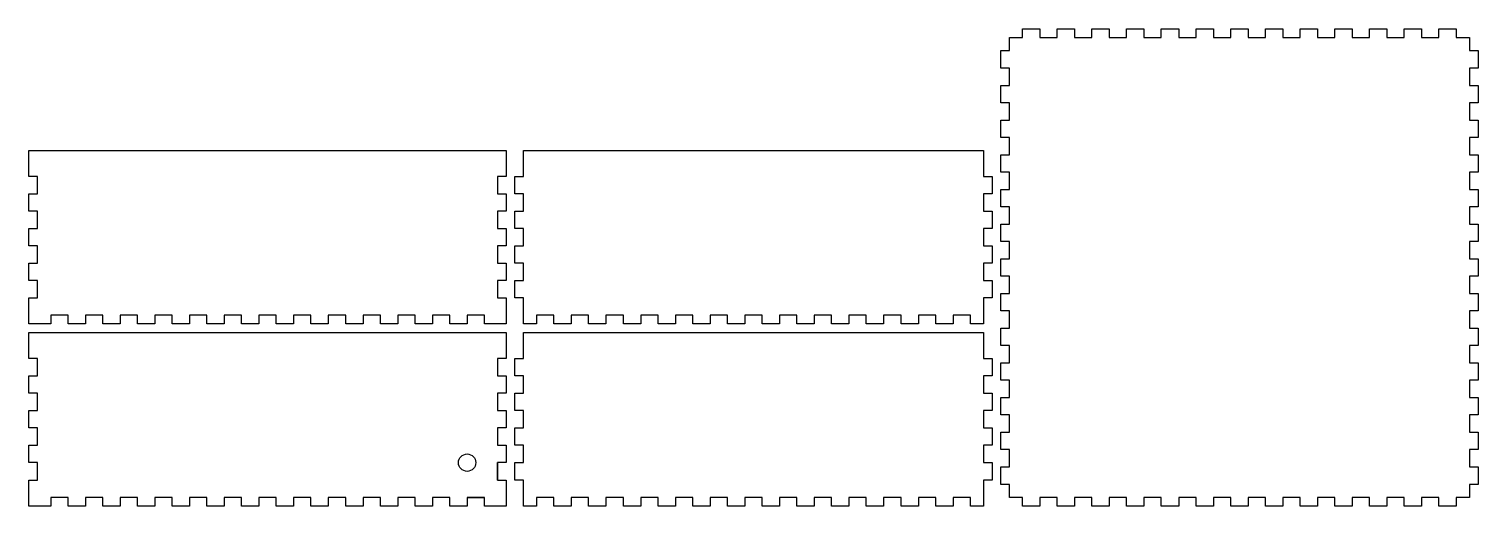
# Model space of a CAD drawing. Header units: millimetres. Extents: x 0 to 501, y 3 to 168.
import ezdxf

# ---------------------------------------------------------------- set-up
doc = ezdxf.new("R2010")
doc.units = ezdxf.units.MM
doc.layers.get('0').update_dxf_attribs({"linetype": 'CONTINUOUS'})

msp = doc.modelspace()

# ---------------------------------------------------------------- linework, layer by layer
for p, q in [((162, 12), (162, 18)), ((151.5, 6), (157.5, 6))]:
    msp.add_line(p, q)
for points in [[(336, 124.5), (339, 124.5), (339, 130.5), (336, 130.5), (336, 136.5), (339, 136.5), (339, 142.5), (336, 142.5), (336, 148.5), (339, 148.5), (339, 154.5), (336, 154.5), (336, 160.5), (339, 160.5), (339, 165), (343.5, 165), (343.5, 168), (349.5, 168), (349.5, 165), (355.5, 165), (355.5, 168), (361.5, 168), (361.5, 165), (367.5, 165), (367.5, 168), (373.5, 168), (373.5, 165), (379.5, 165), (379.5, 168), (385.5, 168), (385.5, 165), (391.5, 165), (391.5, 168), (397.5, 168), (397.5, 165), (403.5, 165), (403.5, 168), (409.5, 168), (409.5, 165), (415.5, 165), (415.5, 168), (421.5, 168), (421.5, 165), (427.5, 165), (427.5, 168), (433.5, 168), (433.5, 165), (439.5, 165), (439.5, 168), (445.5, 168), (445.5, 165), (451.5, 165), (451.5, 168), (457.5, 168), (457.5, 165), (463.5, 165), (463.5, 168), (469.5, 168), (469.5, 165), (475.5, 165), (475.5, 168), (481.5, 168), (481.5, 165), (487.5, 165), (487.5, 168), (493.5, 168), (493.5, 165), (498, 165), (498, 160.5), (501, 160.5), (501, 154.5), (498, 154.5), (498, 148.5), (501, 148.5), (501, 142.5), (498, 142.5), (498, 136.5), (501, 136.5), (501, 130.5), (498, 130.5), (498, 124.5), (501, 124.5), (501, 118.5), (498, 118.5), (498, 112.5), (501, 112.5), (501, 106.5), (498, 106.5), (498, 100.5), (501, 100.5), (501, 94.5), (498, 94.5), (498, 88.5), (501, 88.5), (501, 82.5), (498, 82.5), (498, 76.5), (501, 76.5), (501, 70.5), (498, 70.5), (498, 64.5), (501, 64.5), (501, 58.5), (498, 58.5), (498, 52.5), (501, 52.5), (501, 46.5), (498, 46.5), (498, 40.5), (501, 40.5), (501, 34.5), (498, 34.5), (498, 28.5), (501, 28.5), (501, 22.5), (498, 22.5), (498, 16.5), (501, 16.5), (501, 10.5), (498, 10.5), (498, 6), (493.5, 6), (493.5, 3), (487.5, 3), (487.5, 6), (481.5, 6), (481.5, 3), (475.5, 3), (475.5, 6), (469.5, 6), (469.5, 3), (463.5, 3), (463.5, 6), (457.5, 6), (457.5, 3), (451.5, 3), (451.5, 6), (445.5, 6), (445.5, 3), (439.5, 3), (439.5, 6), (433.5, 6), (433.5, 3), (427.5, 3), (427.5, 6), (421.5, 6), (421.5, 3), (415.5, 3), (415.5, 6), (409.5, 6), (409.5, 3), (403.5, 3), (403.5, 6), (397.5, 6), (397.5, 3), (391.5, 3), (391.5, 6), (385.5, 6), (385.5, 3), (379.5, 3), (379.5, 6), (373.5, 6), (373.5, 3), (367.5, 3), (367.5, 6), (361.5, 6), (361.5, 3), (355.5, 3), (355.5, 6), (349.5, 6), (349.5, 3), (343.5, 3), (343.5, 6), (339, 6), (339, 10.5), (336, 10.5), (336, 16.5), (339, 16.5), (339, 22.5), (336, 22.5), (336, 28.5), (339, 28.5), (339, 34.5), (336, 34.5), (336, 40.5), (339, 40.5), (339, 46.5), (336, 46.5), (336, 52.5), (339, 52.5), (339, 58.5), (336, 58.5), (336, 64.5), (339, 64.5), (339, 70.5), (336, 70.5), (336, 76.5), (339, 76.5), (339, 82.5), (336, 82.5), (336, 88.5), (339, 88.5), (339, 94.5), (336, 94.5), (336, 100.5), (339, 100.5), (339, 106.5), (336, 106.5), (336, 112.5), (339, 112.5), (339, 118.5), (336, 118.5)], [(151.5, 66), (145.5, 66), (145.5, 69), (139.5, 69), (139.5, 66), (133.5, 66), (133.5, 69), (127.5, 69), (127.5, 66), (121.5, 66), (121.5, 69), (115.5, 69), (115.5, 66), (109.5, 66), (109.5, 69), (103.5, 69), (103.5, 66), (97.5, 66), (97.5, 69), (91.5, 69), (91.5, 66), (85.5, 66), (85.5, 69), (79.5, 69), (79.5, 66), (73.5, 66), (73.5, 69), (67.5, 69), (67.5, 66), (61.5, 66), (61.5, 69), (55.5, 69), (55.5, 66), (49.5, 66), (49.5, 69), (43.5, 69), (43.5, 66), (37.5, 66), (37.5, 69), (31.5, 69), (31.5, 66), (25.5, 66), (25.5, 69), (19.5, 69), (19.5, 66), (13.5, 66), (13.5, 69), (7.5, 69), (7.5, 66), (0, 66), (0, 69), (0, 75), (3, 75), (3, 81), (0, 81), (0, 87), (3, 87), (3, 93), (0, 93), (0, 99), (3, 99), (3, 105), (0, 105), (0, 111), (3, 111), (3, 117), (0, 117), (0, 126), (165, 126), (165, 123), (165, 117), (162, 117), (162, 111), (165, 111), (165, 105), (162, 105), (162, 99), (165, 99), (165, 93), (162, 93), (162, 87), (165, 87), (165, 81), (162, 81), (162, 75), (165, 75), (165, 66), (157.5, 66), (157.5, 69), (151.5, 69)], [(301.5, 69), (295.5, 69), (295.5, 66), (289.5, 66), (289.5, 69), (283.5, 69), (283.5, 66), (277.5, 66), (277.5, 69), (271.5, 69), (271.5, 66), (265.5, 66), (265.5, 69), (259.5, 69), (259.5, 66), (253.5, 66), (253.5, 69), (247.5, 69), (247.5, 66), (241.5, 66), (241.5, 69), (235.5, 69), (235.5, 66), (229.5, 66), (229.5, 69), (223.5, 69), (223.5, 66), (217.5, 66), (217.5, 69), (211.5, 69), (211.5, 66), (205.5, 66), (205.5, 69), (199.5, 69), (199.5, 66), (193.5, 66), (193.5, 69), (187.5, 69), (187.5, 66), (181.5, 66), (181.5, 69), (175.5, 69), (175.5, 66), (171, 66), (171, 69), (171, 75), (168, 75), (168, 81), (171, 81), (171, 87), (168, 87), (168, 93), (171, 93), (171, 99), (168, 99), (168, 105), (171, 105), (171, 111), (168, 111), (168, 117), (171, 117), (171, 126), (330, 126), (330, 123), (330, 117), (333, 117), (333, 111), (330, 111), (330, 105), (333, 105), (333, 99), (330, 99), (330, 93), (333, 93), (333, 87), (330, 87), (330, 81), (333, 81), (333, 75), (330, 75), (330, 66), (325.5, 66), (325.5, 69), (319.5, 69), (319.5, 66), (313.5, 66), (313.5, 69), (307.5, 69), (307.5, 66), (301.5, 66)], [(165, 48), (165, 42), (162, 42), (162, 36), (165, 36), (165, 30), (162, 30), (162, 24), (165, 24), (165, 18), (162, 18), (162, 12), (165, 12), (165, 3), (157.5, 3), (157.5, 6), (151.5, 6), (151.5, 3), (145.5, 3), (145.5, 6), (139.5, 6), (139.5, 3), (133.5, 3), (133.5, 6), (127.5, 6), (127.5, 3), (121.5, 3), (121.5, 6), (115.5, 6), (115.5, 3), (109.5, 3), (109.5, 6), (103.5, 6), (103.5, 3), (97.5, 3), (97.5, 6), (91.5, 6), (91.5, 3), (85.5, 3), (85.5, 6), (79.5, 6), (79.5, 3), (73.5, 3), (73.5, 6), (67.5, 6), (67.5, 3), (61.5, 3), (61.5, 6), (55.5, 6), (55.5, 3), (49.5, 3), (49.5, 6), (43.5, 6), (43.5, 3), (37.5, 3), (37.5, 6), (31.5, 6), (31.5, 3), (25.5, 3), (25.5, 6), (19.5, 6), (19.5, 3), (13.5, 3), (13.5, 6), (7.5, 6), (7.5, 3), (0, 3), (0, 6), (0, 12), (3, 12), (3, 18), (0, 18), (0, 24), (3, 24), (3, 30), (0, 30), (0, 36), (3, 36), (3, 42), (0, 42), (0, 48), (3, 48), (3, 54), (0, 54), (0, 63), (165, 63), (165, 60), (165, 54), (162, 54), (162, 48)], [(181.5, 6), (175.5, 6), (175.5, 3), (171, 3), (171, 6), (171, 12), (168, 12), (168, 18), (171, 18), (171, 24), (168, 24), (168, 30), (171, 30), (171, 36), (168, 36), (168, 42), (171, 42), (171, 48), (168, 48), (168, 54), (171, 54), (171, 63), (330, 63), (330, 60), (330, 54), (333, 54), (333, 48), (330, 48), (330, 42), (333, 42), (333, 36), (330, 36), (330, 30), (333, 30), (333, 24), (330, 24), (330, 18), (333, 18), (333, 12), (330, 12), (330, 3), (325.5, 3), (325.5, 6), (319.5, 6), (319.5, 3), (313.5, 3), (313.5, 6), (307.5, 6), (307.5, 3), (301.5, 3), (301.5, 6), (295.5, 6), (295.5, 3), (289.5, 3), (289.5, 6), (283.5, 6), (283.5, 3), (277.5, 3), (277.5, 6), (271.5, 6), (271.5, 3), (265.5, 3), (265.5, 6), (259.5, 6), (259.5, 3), (253.5, 3), (253.5, 6), (247.5, 6), (247.5, 3), (241.5, 3), (241.5, 6), (235.5, 6), (235.5, 3), (229.5, 3), (229.5, 6), (223.5, 6), (223.5, 3), (217.5, 3), (217.5, 6), (211.5, 6), (211.5, 3), (205.5, 3), (205.5, 6), (199.5, 6), (199.5, 3), (193.5, 3), (193.5, 6), (187.5, 6), (187.5, 3), (181.5, 3)]]:
    msp.add_lwpolyline(points, close=True)
msp.add_circle((151.5, 18), 3)

doc.saveas('drawing.dxf')
